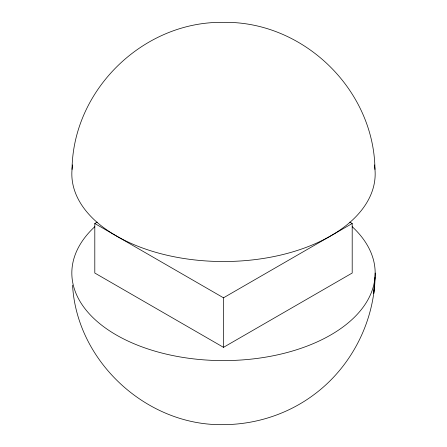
<?xml version="1.0" encoding="UTF-8"?>
<svg xmlns="http://www.w3.org/2000/svg" width="447" height="447" viewBox="0 0 447 447"><rect width="100%" height="100%" fill="white"/><g stroke="black" fill="none" stroke-linecap="round" stroke-linejoin="round"><path stroke-width="0.67" d="M72.034 169.435C72.95 89.445 143.666 21.031 223.5 22.35C303.334 21.031 374.05 89.445 374.966 169.435M375.167 273.033C375.206 320.192 351.968 366.462 314.129 394.539C288.181 414.011 255.902 424.527 223.5 424.65C147.024 426.17 76.75 361.718 72.565 285.175M374.966 277.565L373.709 293.713L374.435 285.175M349.777 222.103L352.197 223.5L352.197 273.033L223.5 347.336L94.803 273.033L94.803 223.5L97.222 222.103M94.803 223.5L223.5 297.803L352.197 223.5M223.5 297.803L223.5 347.336M352.186 226.69A151.667 87.567 0 0 1 322.304 339.469A151.667 87.567 0 0 1 124.696 339.469A151.667 87.567 0 0 1 94.814 226.69M374.357 164.921A151.667 87.567 0 0 1 223.5 261.529A151.667 87.567 0 0 1 72.643 164.921"/></g></svg>
